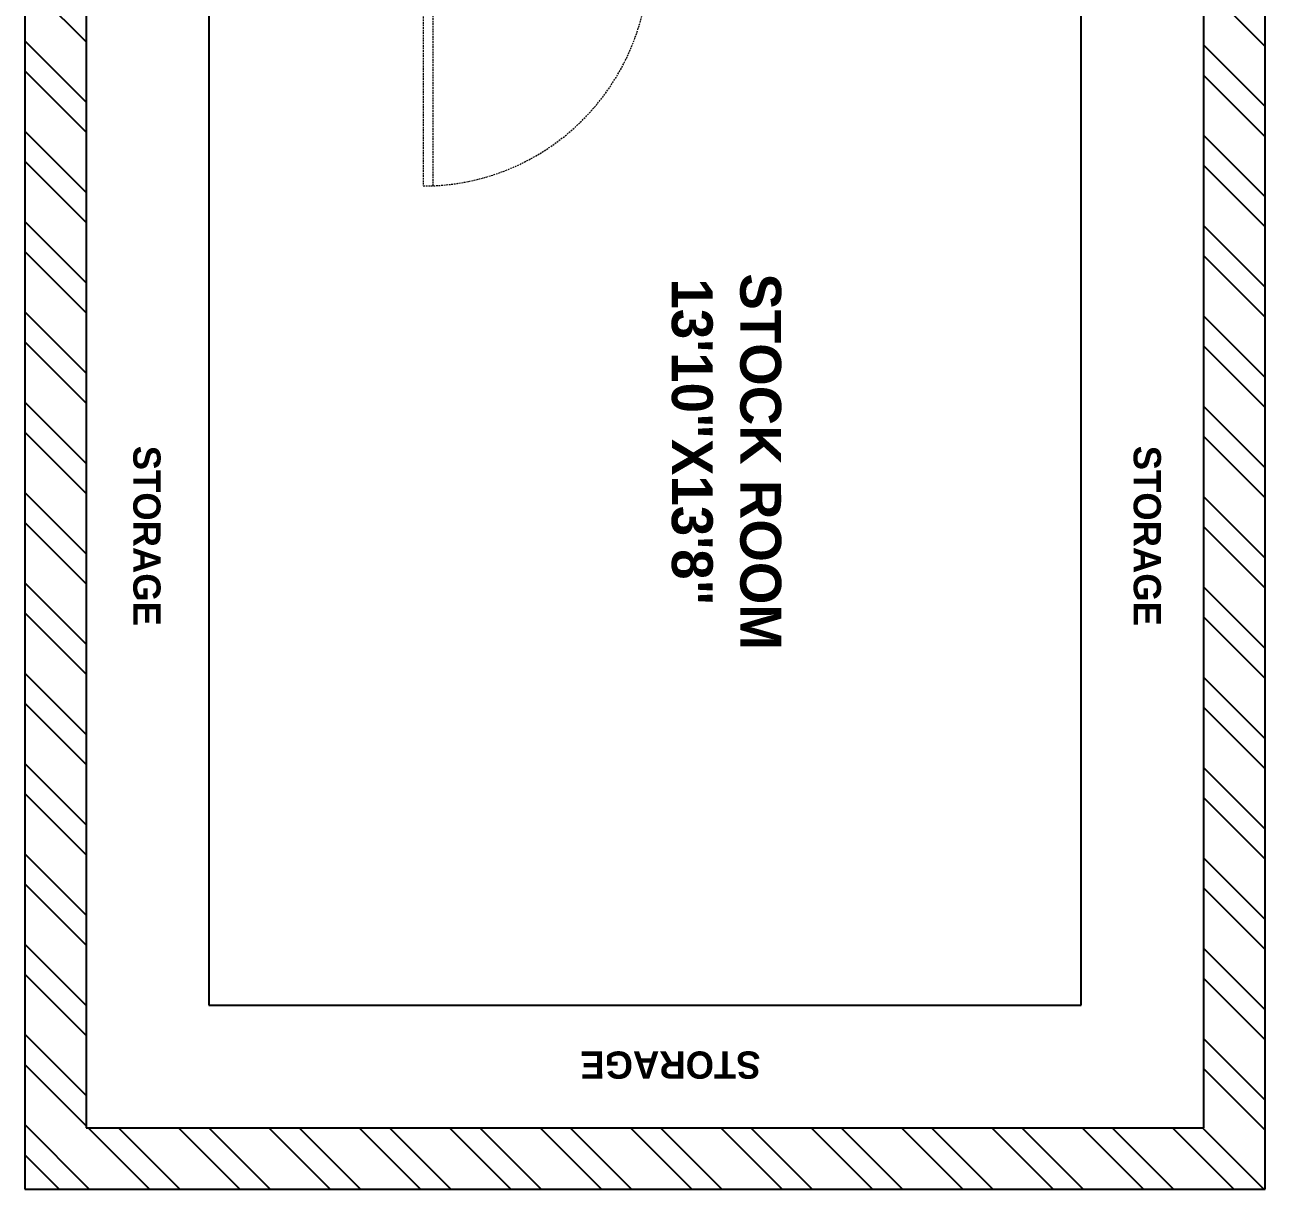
# Model space of a CAD drawing. Header units: inches. Extents: x 9636 to 21597, y -10243 to 557.
# Drawn here: x 18878.2 to 19060.2, y -788.5 to -617.6 of the extents above; entities that cross this region are included whole.
import ezdxf

# ---------------------------------------------------------------- set-up
doc = ezdxf.new("R2010")
doc.units = ezdxf.units.IN
doc.header["$MEASUREMENT"] = 0
doc.linetypes.add('DASHED2', pattern=[0.375, 0.25, -0.125])
doc.linetypes.add('HIDDEN', pattern=[0.375, 0.25, -0.125])
doc.layers.add('A-Door-Swing', color=8, linetype='HIDDEN')
doc.layers.add('IEL-HATCH-002', color=7, linetype='Continuous')
doc.styles.add('MtXpl_Stylus_BT', font='')
doc.styles.get('MtXpl_Stylus_BT').set_extended_font_data('Stylus BT', bold=True)

# ---------------------------------------------------------------- blocks, each defined once
blk = doc.blocks.new('2r')
at = {"color": 252, "true_color": 0x939598}
for p, q in [((19786.99, -1592.39), (19175.99, -1592.39)), ((19786.99, -1765.39), (19786.99, -1592.39)), ((19777.99, -1601.39), (19184.99, -1601.39)), ((19777.99, -1765.39), (19777.99, -1601.39)), ((19759.99, -1619.39), (19611.99, -1619.39)), ((19759.99, -1747.39), (19759.99, -1619.39)), ((19611.99, -1747.39), (19759.99, -1747.39)), ((19611.99, -1765.39), (19777.99, -1765.39)), ((19786.99, -1774.39), (19786.99, -1765.39)), ((19226.99, -1774.39), (19786.99, -1774.39))]:
    blk.add_line(p, q, dxfattribs=at)
at = {"layer": 'A-Door-Swing', "color": 252, "linetype": 'DASHED2', "lineweight": 5, "true_color": 0x939598}
blk.add_lwpolyline([(19606.66, -1715.92), (19639.72, -1715.92), (19639.72, -1714.46), (19606.66, -1714.46)], close=True, dxfattribs=at)
blk.add_arc((19606.66, -1715.92), 33.07, 0, 90, dxfattribs=at)
at = {"layer": 'IEL-HATCH-002', "color": 252, "linetype": 'Continuous', "true_color": 0x939598, "transparency": 33554687}
for p, q in [((19610.23, -1601.39), (19619.23, -1592.39)), ((19619.07, -1601.39), (19628.07, -1592.39)), ((19623.49, -1601.39), (19632.49, -1592.39)), ((19632.32, -1601.39), (19641.32, -1592.39)), ((19636.74, -1601.39), (19645.74, -1592.39)), ((19645.58, -1601.39), (19654.58, -1592.39)), ((19650, -1601.39), (19659, -1592.39)), ((19658.84, -1601.39), (19667.84, -1592.39)), ((19663.26, -1601.39), (19672.26, -1592.39)), ((19672.1, -1601.39), (19681.1, -1592.39)), ((19676.52, -1601.39), (19685.52, -1592.39)), ((19685.36, -1601.39), (19694.36, -1592.39)), ((19689.78, -1601.39), (19698.78, -1592.39)), ((19698.62, -1601.39), (19707.62, -1592.39)), ((19703.03, -1601.39), (19712.03, -1592.39)), ((19711.87, -1601.39), (19720.87, -1592.39)), ((19716.29, -1601.39), (19725.29, -1592.39)), ((19725.13, -1601.39), (19734.13, -1592.39)), ((19729.55, -1601.39), (19738.55, -1592.39)), ((19738.39, -1601.39), (19747.39, -1592.39)), ((19742.81, -1601.39), (19751.81, -1592.39)), ((19751.65, -1601.39), (19760.65, -1592.39)), ((19756.07, -1601.39), (19765.07, -1592.39)), ((19764.91, -1601.39), (19773.91, -1592.39)), ((19769.33, -1601.39), (19778.33, -1592.39)), ((19777.99, -1601.56), (19786.99, -1592.56)), ((19777.99, -1605.98), (19786.99, -1596.98)), ((19777.99, -1614.82), (19786.99, -1605.82)), ((19777.99, -1619.24), (19786.99, -1610.24)), ((19777.99, -1628.08), (19786.99, -1619.08)), ((19777.99, -1632.5), (19786.99, -1623.5)), ((19777.99, -1641.34), (19786.99, -1632.34)), ((19777.99, -1645.76), (19786.99, -1636.76)), ((19777.99, -1654.6), (19786.99, -1645.6)), ((19777.99, -1659.02), (19786.99, -1650.02)), ((19777.99, -1667.86), (19786.99, -1658.86)), ((19777.99, -1672.27), (19786.99, -1663.27)), ((19777.99, -1681.11), (19786.99, -1672.11)), ((19777.99, -1685.53), (19786.99, -1676.53)), ((19777.99, -1694.37), (19786.99, -1685.37)), ((19777.99, -1698.79), (19786.99, -1689.79)), ((19777.99, -1707.63), (19786.99, -1698.63)), ((19777.99, -1712.05), (19786.99, -1703.05)), ((19777.99, -1720.89), (19786.99, -1711.89)), ((19777.99, -1725.31), (19786.99, -1716.31)), ((19777.99, -1734.15), (19786.99, -1725.15)), ((19777.99, -1738.57), (19786.99, -1729.57)), ((19777.99, -1747.4), (19786.99, -1738.4)), ((19777.99, -1751.82), (19786.99, -1742.82)), ((19777.99, -1760.66), (19786.99, -1751.66)), ((19777.99, -1765.08), (19786.99, -1756.08)), ((19609.58, -1774.39), (19618.58, -1765.39)), ((19618.42, -1774.39), (19627.42, -1765.39)), ((19622.84, -1774.39), (19631.84, -1765.39)), ((19631.68, -1774.39), (19640.68, -1765.39)), ((19636.1, -1774.39), (19645.1, -1765.39)), ((19644.94, -1774.39), (19653.94, -1765.39)), ((19649.36, -1774.39), (19658.36, -1765.39)), ((19658.2, -1774.39), (19667.2, -1765.39)), ((19662.62, -1774.39), (19671.62, -1765.39)), ((19671.46, -1774.39), (19680.46, -1765.39)), ((19675.88, -1774.39), (19684.88, -1765.39)), ((19684.71, -1774.39), (19693.71, -1765.39)), ((19689.13, -1774.39), (19698.13, -1765.39)), ((19697.97, -1774.39), (19706.97, -1765.39)), ((19702.39, -1774.39), (19711.39, -1765.39)), ((19711.23, -1774.39), (19720.23, -1765.39)), ((19715.65, -1774.39), (19724.65, -1765.39)), ((19724.49, -1774.39), (19733.49, -1765.39)), ((19728.91, -1774.39), (19737.91, -1765.39)), ((19737.75, -1774.39), (19746.75, -1765.39)), ((19742.17, -1774.39), (19751.17, -1765.39)), ((19751.01, -1774.39), (19760.01, -1765.39)), ((19755.42, -1774.39), (19764.42, -1765.39)), ((19764.26, -1774.39), (19773.26, -1765.39)), ((19768.68, -1774.39), (19777.68, -1765.39)), ((19777.52, -1774.39), (19786.99, -1764.92)), ((19781.94, -1774.39), (19786.99, -1769.34))]:
    blk.add_line(p, q, dxfattribs=at)
at = {"color": 252, "true_color": 0x939598, "style": 'MtXpl_Stylus_BT'}
for s, height, rotation, p in [('STORAGE', 4, 0.0094, (19677.86, -1611.69)), ('STOCK ROOM', 6, 0.0094, (19652.56, -1669.41)), ('STORAGE', 4, 270.0094, (19766.77, -1666.43)), ('13\'10"X13\'8"', 6, 0.0094, (19653.3, -1679.45)), ('STORAGE', 4, 0.0094, (19677.86, -1758.47))]:
    blk.add_text(s, height=height, rotation=rotation, dxfattribs=at).set_placement(p)

msp = doc.modelspace()

# ---------------------------------------------------------------- block references
at = {"rotation": 270}
msp.add_blockref('2r', (20652.63, 18998.45), dxfattribs=at)

doc.saveas('drawing.dxf')
